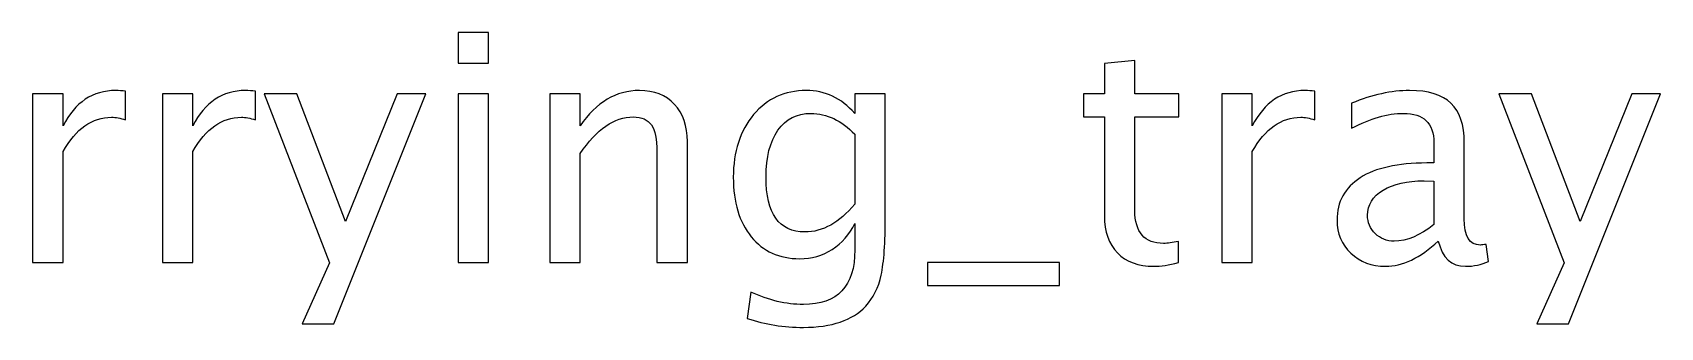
# Model space of a CAD drawing. Header units: centimetres. Extents: x -42.5 to 44.4, y -43.5 to 43.2.
# Drawn here: x 28.06 to 41.09, y 40.76 to 43.12 of the extents above; entities that cross this region are included whole.
import ezdxf

# ---------------------------------------------------------------- set-up
doc = ezdxf.new("R2010")
doc.units = ezdxf.units.CM
doc.header["$MEASUREMENT"] = 0
doc.layers.add('Layer 1', color=7, linetype='Continuous')

msp = doc.modelspace()

# ---------------------------------------------------------------- linework, layer by layer
at = {"layer": 'Layer 1'}
for points, knots in [([(31.46486, 42.87249), (31.46486, 42.87249), (31.46486, 43.11633), (31.46486, 43.11633), (31.46486, 43.11633), (31.46486, 43.11633), (31.7087, 43.11633), (31.7087, 43.11633), (31.7087, 43.11633), (31.7087, 43.11633), (31.7087, 42.87249), (31.7087, 42.87249), (31.7087, 42.87249), (31.7087, 42.87249), (31.46486, 42.87249), (31.46486, 42.87249)], [0, 0, 0, 0, 0.2, 0.2, 0.2, 0.2, 0.4, 0.4, 0.4, 0.4, 0.6, 0.6, 0.6, 0.6, 1, 1, 1, 1]), ([(37.23108, 41.28033), (37.15573, 41.25959), (37.09011, 41.24943), (37.03465, 41.24943), (37.03465, 41.24943), (36.91019, 41.24943), (36.81325, 41.28499), (36.74382, 41.35611), (36.74382, 41.35611), (36.67397, 41.42723), (36.63926, 41.52587), (36.63926, 41.65244), (36.63926, 41.65244), (36.63926, 41.65244), (36.63926, 42.44323), (36.63926, 42.44323), (36.63926, 42.44323), (36.63926, 42.44323), (36.47077, 42.44323), (36.47077, 42.44323), (36.47077, 42.44323), (36.47077, 42.44323), (36.47077, 42.62611), (36.47077, 42.62611), (36.47077, 42.62611), (36.47077, 42.62611), (36.63926, 42.62611), (36.63926, 42.62611), (36.63926, 42.62611), (36.63926, 42.62611), (36.63926, 42.86953), (36.63926, 42.86953), (36.63926, 42.86953), (36.63926, 42.86953), (36.8831, 42.89281), (36.8831, 42.89281), (36.8831, 42.89281), (36.8831, 42.89281), (36.8831, 42.62611), (36.8831, 42.62611), (36.8831, 42.62611), (36.8831, 42.62611), (37.23616, 42.62611), (37.23616, 42.62611), (37.23616, 42.62611), (37.23616, 42.62611), (37.23616, 42.44323), (37.23616, 42.44323), (37.23616, 42.44323), (37.23616, 42.44323), (36.8831, 42.44323), (36.8831, 42.44323), (36.8831, 42.44323), (36.8831, 42.44323), (36.8831, 41.69647), (36.8831, 41.69647), (36.8831, 41.69647), (36.8831, 41.52036), (36.95972, 41.43231), (37.11255, 41.43231), (37.11255, 41.43231), (37.14514, 41.43231), (37.18451, 41.43781), (37.23108, 41.4484), (37.23108, 41.4484), (37.23108, 41.4484), (37.23108, 41.28033), (37.23108, 41.28033)], [0, 0, 0, 0, 0.05555556, 0.05555556, 0.05555556, 0.05555556, 0.11111111, 0.11111111, 0.11111111, 0.11111111, 0.16666667, 0.16666667, 0.16666667, 0.16666667, 0.22222222, 0.22222222, 0.22222222, 0.22222222, 0.27777778, 0.27777778, 0.27777778, 0.27777778, 0.33333333, 0.33333333, 0.33333333, 0.33333333, 0.38888889, 0.38888889, 0.38888889, 0.38888889, 0.44444444, 0.44444444, 0.44444444, 0.44444444, 0.5, 0.5, 0.5, 0.5, 0.55555556, 0.55555556, 0.55555556, 0.55555556, 0.61111111, 0.61111111, 0.61111111, 0.61111111, 0.66666667, 0.66666667, 0.66666667, 0.66666667, 0.72222222, 0.72222222, 0.72222222, 0.72222222, 0.77777778, 0.77777778, 0.77777778, 0.77777778, 0.83333333, 0.83333333, 0.83333333, 0.83333333, 0.88888889, 0.88888889, 0.88888889, 0.88888889, 1, 1, 1, 1]), ([(28.05915, 41.27991), (28.05915, 41.27991), (28.05915, 42.62611), (28.05915, 42.62611), (28.05915, 42.62611), (28.05915, 42.62611), (28.30299, 42.62611), (28.30299, 42.62611), (28.30299, 42.62611), (28.30299, 42.62611), (28.30299, 42.37169), (28.30299, 42.37169), (28.30299, 42.37169), (28.39993, 42.56007), (28.54048, 42.65405), (28.72505, 42.65405), (28.72505, 42.65405), (28.75003, 42.65405), (28.77628, 42.65193), (28.80337, 42.6477), (28.80337, 42.6477), (28.80337, 42.6477), (28.80337, 42.41952), (28.80337, 42.41952), (28.80337, 42.41952), (28.76104, 42.43349), (28.72378, 42.44069), (28.69161, 42.44069), (28.69161, 42.44069), (28.53667, 42.44069), (28.40713, 42.34925), (28.30299, 42.16595), (28.30299, 42.16595), (28.30299, 42.16595), (28.30299, 41.27991), (28.30299, 41.27991), (28.30299, 41.27991), (28.30299, 41.27991), (28.05915, 41.27991), (28.05915, 41.27991)], [0, 0, 0, 0, 0.09090909, 0.09090909, 0.09090909, 0.09090909, 0.18181818, 0.18181818, 0.18181818, 0.18181818, 0.27272727, 0.27272727, 0.27272727, 0.27272727, 0.36363636, 0.36363636, 0.36363636, 0.36363636, 0.45454545, 0.45454545, 0.45454545, 0.45454545, 0.54545455, 0.54545455, 0.54545455, 0.54545455, 0.63636364, 0.63636364, 0.63636364, 0.63636364, 0.72727273, 0.72727273, 0.72727273, 0.72727273, 0.81818182, 0.81818182, 0.81818182, 0.81818182, 1, 1, 1, 1]), ([(29.09843, 41.27991), (29.09843, 41.27991), (29.09843, 42.62611), (29.09843, 42.62611), (29.09843, 42.62611), (29.09843, 42.62611), (29.34227, 42.62611), (29.34227, 42.62611), (29.34227, 42.62611), (29.34227, 42.62611), (29.34227, 42.37169), (29.34227, 42.37169), (29.34227, 42.37169), (29.43921, 42.56007), (29.57976, 42.65405), (29.76433, 42.65405), (29.76433, 42.65405), (29.78931, 42.65405), (29.81556, 42.65193), (29.84265, 42.6477), (29.84265, 42.6477), (29.84265, 42.6477), (29.84265, 42.41952), (29.84265, 42.41952), (29.84265, 42.41952), (29.80032, 42.43349), (29.76306, 42.44069), (29.73089, 42.44069), (29.73089, 42.44069), (29.57595, 42.44069), (29.44641, 42.34925), (29.34227, 42.16595), (29.34227, 42.16595), (29.34227, 42.16595), (29.34227, 41.27991), (29.34227, 41.27991), (29.34227, 41.27991), (29.34227, 41.27991), (29.09843, 41.27991), (29.09843, 41.27991)], [0, 0, 0, 0, 0.09090909, 0.09090909, 0.09090909, 0.09090909, 0.18181818, 0.18181818, 0.18181818, 0.18181818, 0.27272727, 0.27272727, 0.27272727, 0.27272727, 0.36363636, 0.36363636, 0.36363636, 0.36363636, 0.45454545, 0.45454545, 0.45454545, 0.45454545, 0.54545455, 0.54545455, 0.54545455, 0.54545455, 0.63636364, 0.63636364, 0.63636364, 0.63636364, 0.72727273, 0.72727273, 0.72727273, 0.72727273, 0.81818182, 0.81818182, 0.81818182, 0.81818182, 1, 1, 1, 1]), ([(30.2173, 40.78969), (30.2173, 40.78969), (30.43574, 41.27822), (30.43574, 41.27822), (30.43574, 41.27822), (30.43574, 41.27822), (29.91419, 42.62611), (29.91419, 42.62611), (29.91419, 42.62611), (29.91419, 42.62611), (30.17581, 42.62611), (30.17581, 42.62611), (30.17581, 42.62611), (30.17581, 42.62611), (30.56358, 41.60672), (30.56358, 41.60672), (30.56358, 41.60672), (30.56358, 41.60672), (30.97718, 42.62611), (30.97718, 42.62611), (30.97718, 42.62611), (30.97718, 42.62611), (31.20705, 42.62611), (31.20705, 42.62611), (31.20705, 42.62611), (31.20705, 42.62611), (30.4713, 40.78969), (30.4713, 40.78969), (30.4713, 40.78969), (30.4713, 40.78969), (30.2173, 40.78969), (30.2173, 40.78969)], [0, 0, 0, 0, 0.11111111, 0.11111111, 0.11111111, 0.11111111, 0.22222222, 0.22222222, 0.22222222, 0.22222222, 0.33333333, 0.33333333, 0.33333333, 0.33333333, 0.44444444, 0.44444444, 0.44444444, 0.44444444, 0.55555556, 0.55555556, 0.55555556, 0.55555556, 0.66666667, 0.66666667, 0.66666667, 0.66666667, 0.77777778, 0.77777778, 0.77777778, 0.77777778, 1, 1, 1, 1]), ([(31.46486, 41.27991), (31.46486, 41.27991), (31.46486, 42.62611), (31.46486, 42.62611), (31.46486, 42.62611), (31.46486, 42.62611), (31.7087, 42.62611), (31.7087, 42.62611), (31.7087, 42.62611), (31.7087, 42.62611), (31.7087, 41.27991), (31.7087, 41.27991), (31.7087, 41.27991), (31.7087, 41.27991), (31.46486, 41.27991), (31.46486, 41.27991)], [0, 0, 0, 0, 0.2, 0.2, 0.2, 0.2, 0.4, 0.4, 0.4, 0.4, 0.6, 0.6, 0.6, 0.6, 1, 1, 1, 1]), ([(32.19892, 41.27991), (32.19892, 41.27991), (32.19892, 42.62611), (32.19892, 42.62611), (32.19892, 42.62611), (32.19892, 42.62611), (32.44276, 42.62611), (32.44276, 42.62611), (32.44276, 42.62611), (32.44276, 42.62611), (32.44276, 42.37169), (32.44276, 42.37169), (32.44276, 42.37169), (32.57188, 42.56007), (32.7302, 42.65405), (32.91732, 42.65405), (32.91732, 42.65405), (33.035, 42.65405), (33.12856, 42.61722), (33.19756, 42.54314), (33.19756, 42.54314), (33.26657, 42.46948), (33.30128, 42.36999), (33.30128, 42.24553), (33.30128, 42.24553), (33.30128, 42.24553), (33.30128, 41.27991), (33.30128, 41.27991), (33.30128, 41.27991), (33.30128, 41.27991), (33.05744, 41.27991), (33.05744, 41.27991), (33.05744, 41.27991), (33.05744, 41.27991), (33.05744, 42.16595), (33.05744, 42.16595), (33.05744, 42.16595), (33.05744, 42.26585), (33.04262, 42.33697), (33.01341, 42.37931), (33.01341, 42.37931), (32.98378, 42.42206), (32.9351, 42.44323), (32.86694, 42.44323), (32.86694, 42.44323), (32.71708, 42.44323), (32.57569, 42.34544), (32.44276, 42.14986), (32.44276, 42.14986), (32.44276, 42.14986), (32.44276, 41.27991), (32.44276, 41.27991), (32.44276, 41.27991), (32.44276, 41.27991), (32.19892, 41.27991), (32.19892, 41.27991)], [0, 0, 0, 0, 0.06666667, 0.06666667, 0.06666667, 0.06666667, 0.13333333, 0.13333333, 0.13333333, 0.13333333, 0.2, 0.2, 0.2, 0.2, 0.26666667, 0.26666667, 0.26666667, 0.26666667, 0.33333333, 0.33333333, 0.33333333, 0.33333333, 0.4, 0.4, 0.4, 0.4, 0.46666667, 0.46666667, 0.46666667, 0.46666667, 0.53333333, 0.53333333, 0.53333333, 0.53333333, 0.6, 0.6, 0.6, 0.6, 0.66666667, 0.66666667, 0.66666667, 0.66666667, 0.73333333, 0.73333333, 0.73333333, 0.73333333, 0.8, 0.8, 0.8, 0.8, 0.86666667, 0.86666667, 0.86666667, 0.86666667, 1, 1, 1, 1]), ([(33.78049, 40.83287), (33.78049, 40.83287), (33.80928, 41.04369), (33.80928, 41.04369), (33.80928, 41.04369), (33.95067, 40.97765), (34.09079, 40.94463), (34.22922, 40.94463), (34.22922, 40.94463), (34.50397, 40.94463), (34.64155, 41.09026), (34.64155, 41.38109), (34.64155, 41.38109), (34.64155, 41.38109), (34.64155, 41.59275), (34.64155, 41.59275), (34.64155, 41.59275), (34.59922, 41.50343), (34.5391, 41.43443), (34.46079, 41.3849), (34.46079, 41.3849), (34.38247, 41.33537), (34.29526, 41.31039), (34.19917, 41.31039), (34.19917, 41.31039), (34.03618, 41.31039), (33.90707, 41.36881), (33.81182, 41.48565), (33.81182, 41.48565), (33.71657, 41.60249), (33.66873, 41.76082), (33.66873, 41.96063), (33.66873, 41.96063), (33.66873, 42.1651), (33.72292, 42.33189), (33.83129, 42.46101), (33.83129, 42.46101), (33.94009, 42.5897), (34.08021, 42.65405), (34.25251, 42.65405), (34.25251, 42.65405), (34.40321, 42.65405), (34.53318, 42.59309), (34.64155, 42.47075), (34.64155, 42.47075), (34.64155, 42.47075), (34.64155, 42.62611), (34.64155, 42.62611), (34.64155, 42.62611), (34.64155, 42.62611), (34.88539, 42.62611), (34.88539, 42.62611), (34.88539, 42.62611), (34.88539, 42.62611), (34.88539, 41.64736), (34.88539, 41.64736), (34.88539, 41.64736), (34.88539, 41.43697), (34.87438, 41.28118), (34.85237, 41.18), (34.85237, 41.18), (34.83078, 41.07883), (34.78929, 40.99585), (34.72918, 40.93151), (34.72918, 40.93151), (34.6225, 40.81848), (34.45571, 40.76175), (34.22922, 40.76175), (34.22922, 40.76175), (34.07386, 40.76175), (33.92442, 40.78546), (33.78049, 40.83287)], [0, 0, 0, 0, 0.05263158, 0.05263158, 0.05263158, 0.05263158, 0.10526316, 0.10526316, 0.10526316, 0.10526316, 0.15789474, 0.15789474, 0.15789474, 0.15789474, 0.21052632, 0.21052632, 0.21052632, 0.21052632, 0.26315789, 0.26315789, 0.26315789, 0.26315789, 0.31578947, 0.31578947, 0.31578947, 0.31578947, 0.36842105, 0.36842105, 0.36842105, 0.36842105, 0.42105263, 0.42105263, 0.42105263, 0.42105263, 0.47368421, 0.47368421, 0.47368421, 0.47368421, 0.52631579, 0.52631579, 0.52631579, 0.52631579, 0.57894737, 0.57894737, 0.57894737, 0.57894737, 0.63157895, 0.63157895, 0.63157895, 0.63157895, 0.68421053, 0.68421053, 0.68421053, 0.68421053, 0.73684211, 0.73684211, 0.73684211, 0.73684211, 0.78947368, 0.78947368, 0.78947368, 0.78947368, 0.84210526, 0.84210526, 0.84210526, 0.84210526, 0.89473684, 0.89473684, 0.89473684, 0.89473684, 1, 1, 1, 1]), ([(37.57906, 41.27991), (37.57906, 41.27991), (37.57906, 42.62611), (37.57906, 42.62611), (37.57906, 42.62611), (37.57906, 42.62611), (37.8229, 42.62611), (37.8229, 42.62611), (37.8229, 42.62611), (37.8229, 42.62611), (37.8229, 42.37169), (37.8229, 42.37169), (37.8229, 42.37169), (37.91984, 42.56007), (38.06039, 42.65405), (38.24496, 42.65405), (38.24496, 42.65405), (38.26994, 42.65405), (38.29619, 42.65193), (38.32328, 42.6477), (38.32328, 42.6477), (38.32328, 42.6477), (38.32328, 42.41952), (38.32328, 42.41952), (38.32328, 42.41952), (38.28095, 42.43349), (38.24369, 42.44069), (38.21152, 42.44069), (38.21152, 42.44069), (38.05658, 42.44069), (37.92704, 42.34925), (37.8229, 42.16595), (37.8229, 42.16595), (37.8229, 42.16595), (37.8229, 41.27991), (37.8229, 41.27991), (37.8229, 41.27991), (37.8229, 41.27991), (37.57906, 41.27991), (37.57906, 41.27991)], [0, 0, 0, 0, 0.09090909, 0.09090909, 0.09090909, 0.09090909, 0.18181818, 0.18181818, 0.18181818, 0.18181818, 0.27272727, 0.27272727, 0.27272727, 0.27272727, 0.36363636, 0.36363636, 0.36363636, 0.36363636, 0.45454545, 0.45454545, 0.45454545, 0.45454545, 0.54545455, 0.54545455, 0.54545455, 0.54545455, 0.63636364, 0.63636364, 0.63636364, 0.63636364, 0.72727273, 0.72727273, 0.72727273, 0.72727273, 0.81818182, 0.81818182, 0.81818182, 0.81818182, 1, 1, 1, 1]), ([(39.31218, 41.45136), (39.16571, 41.31674), (39.02474, 41.24943), (38.88927, 41.24943), (38.88927, 41.24943), (38.77794, 41.24943), (38.68523, 41.28414), (38.61199, 41.35399), (38.61199, 41.35399), (38.53833, 41.42384), (38.5015, 41.5119), (38.5015, 41.61815), (38.5015, 41.61815), (38.5015, 41.76505), (38.56331, 41.87808), (38.68692, 41.95682), (38.68692, 41.95682), (38.81053, 42.03556), (38.98791, 42.07493), (39.21905, 42.07493), (39.21905, 42.07493), (39.21905, 42.07493), (39.2762, 42.07493), (39.2762, 42.07493), (39.2762, 42.07493), (39.2762, 42.07493), (39.2762, 42.23707), (39.2762, 42.23707), (39.2762, 42.23707), (39.2762, 42.39328), (39.19492, 42.47117), (39.03194, 42.47117), (39.03194, 42.47117), (38.90578, 42.47117), (38.76778, 42.43138), (38.61834, 42.35179), (38.61834, 42.35179), (38.61834, 42.35179), (38.61834, 42.55245), (38.61834, 42.55245), (38.61834, 42.55245), (38.78259, 42.62018), (38.93753, 42.65405), (39.08274, 42.65405), (39.08274, 42.65405), (39.23217, 42.65405), (39.34266, 42.62018), (39.41336, 42.55203), (39.41336, 42.55203), (39.48448, 42.48387), (39.52004, 42.37888), (39.52004, 42.23707), (39.52004, 42.23707), (39.52004, 42.23707), (39.52004, 41.62874), (39.52004, 41.62874), (39.52004, 41.62874), (39.52004, 41.48946), (39.5628, 41.41961), (39.64873, 41.41961), (39.64873, 41.41961), (39.65932, 41.41961), (39.67498, 41.4213), (39.69572, 41.42469), (39.69572, 41.42469), (39.69572, 41.42469), (39.71308, 41.28922), (39.71308, 41.28922), (39.71308, 41.28922), (39.65762, 41.26255), (39.59666, 41.24943), (39.52978, 41.24943), (39.52978, 41.24943), (39.4159, 41.24943), (39.34351, 41.31674), (39.31218, 41.45136)], [0, 0, 0, 0, 0.05, 0.05, 0.05, 0.05, 0.1, 0.1, 0.1, 0.1, 0.15, 0.15, 0.15, 0.15, 0.2, 0.2, 0.2, 0.2, 0.25, 0.25, 0.25, 0.25, 0.3, 0.3, 0.3, 0.3, 0.35, 0.35, 0.35, 0.35, 0.4, 0.4, 0.4, 0.4, 0.45, 0.45, 0.45, 0.45, 0.5, 0.5, 0.5, 0.5, 0.55, 0.55, 0.55, 0.55, 0.6, 0.6, 0.6, 0.6, 0.65, 0.65, 0.65, 0.65, 0.7, 0.7, 0.7, 0.7, 0.75, 0.75, 0.75, 0.75, 0.8, 0.8, 0.8, 0.8, 0.85, 0.85, 0.85, 0.85, 0.9, 0.9, 0.9, 0.9, 1, 1, 1, 1]), ([(40.10043, 40.78969), (40.10043, 40.78969), (40.31887, 41.27822), (40.31887, 41.27822), (40.31887, 41.27822), (40.31887, 41.27822), (39.79732, 42.62611), (39.79732, 42.62611), (39.79732, 42.62611), (39.79732, 42.62611), (40.05894, 42.62611), (40.05894, 42.62611), (40.05894, 42.62611), (40.05894, 42.62611), (40.44671, 41.60672), (40.44671, 41.60672), (40.44671, 41.60672), (40.44671, 41.60672), (40.86031, 42.62611), (40.86031, 42.62611), (40.86031, 42.62611), (40.86031, 42.62611), (41.09018, 42.62611), (41.09018, 42.62611), (41.09018, 42.62611), (41.09018, 42.62611), (40.35443, 40.78969), (40.35443, 40.78969), (40.35443, 40.78969), (40.35443, 40.78969), (40.10043, 40.78969), (40.10043, 40.78969)], [0, 0, 0, 0, 0.11111111, 0.11111111, 0.11111111, 0.11111111, 0.22222222, 0.22222222, 0.22222222, 0.22222222, 0.33333333, 0.33333333, 0.33333333, 0.33333333, 0.44444444, 0.44444444, 0.44444444, 0.44444444, 0.55555556, 0.55555556, 0.55555556, 0.55555556, 0.66666667, 0.66666667, 0.66666667, 0.66666667, 0.77777778, 0.77777778, 0.77777778, 0.77777778, 1, 1, 1, 1]), ([(34.64155, 41.74558), (34.64155, 41.74558), (34.64155, 42.30395), (34.64155, 42.30395), (34.64155, 42.30395), (34.53402, 42.41529), (34.41676, 42.47117), (34.29018, 42.47117), (34.29018, 42.47117), (34.17758, 42.47117), (34.08952, 42.4263), (34.02602, 42.33613), (34.02602, 42.33613), (33.9621, 42.24638), (33.93035, 42.1215), (33.93035, 41.96232), (33.93035, 41.96232), (33.93035, 41.6698), (34.03407, 41.52375), (34.24192, 41.52375), (34.24192, 41.52375), (34.38332, 41.52375), (34.51667, 41.59783), (34.64155, 41.74558)], [0, 0, 0, 0, 0.14285714, 0.14285714, 0.14285714, 0.14285714, 0.28571429, 0.28571429, 0.28571429, 0.28571429, 0.42857143, 0.42857143, 0.42857143, 0.42857143, 0.57142857, 0.57142857, 0.57142857, 0.57142857, 0.71428571, 0.71428571, 0.71428571, 0.71428571, 1, 1, 1, 1]), ([(39.2762, 41.58429), (39.2762, 41.58429), (39.2762, 41.93015), (39.2762, 41.93015), (39.2762, 41.93015), (39.2762, 41.93015), (39.19788, 41.93269), (39.19788, 41.93269), (39.19788, 41.93269), (39.06242, 41.93269), (38.9532, 41.90771), (38.8698, 41.85776), (38.8698, 41.85776), (38.78683, 41.80738), (38.74534, 41.74092), (38.74534, 41.65795), (38.74534, 41.65795), (38.74534, 41.59995), (38.76608, 41.55084), (38.80715, 41.51063), (38.80715, 41.51063), (38.84863, 41.47041), (38.89901, 41.45009), (38.9587, 41.45009), (38.9587, 41.45009), (39.0603, 41.45009), (39.16613, 41.49496), (39.2762, 41.58429)], [0, 0, 0, 0, 0.125, 0.125, 0.125, 0.125, 0.25, 0.25, 0.25, 0.25, 0.375, 0.375, 0.375, 0.375, 0.5, 0.5, 0.5, 0.5, 0.625, 0.625, 0.625, 0.625, 0.75, 0.75, 0.75, 0.75, 1, 1, 1, 1]), ([(35.22194, 41.09703), (35.22194, 41.09703), (35.22194, 41.27991), (35.22194, 41.27991), (35.22194, 41.27991), (35.22194, 41.27991), (36.27858, 41.27991), (36.27858, 41.27991), (36.27858, 41.27991), (36.27858, 41.27991), (36.27858, 41.09703), (36.27858, 41.09703), (36.27858, 41.09703), (36.27858, 41.09703), (35.22194, 41.09703), (35.22194, 41.09703)], [0, 0, 0, 0, 0.2, 0.2, 0.2, 0.2, 0.4, 0.4, 0.4, 0.4, 0.6, 0.6, 0.6, 0.6, 1, 1, 1, 1])]:
    msp.add_open_spline(points, degree=3, knots=knots, dxfattribs=at)

doc.saveas('drawing.dxf')
